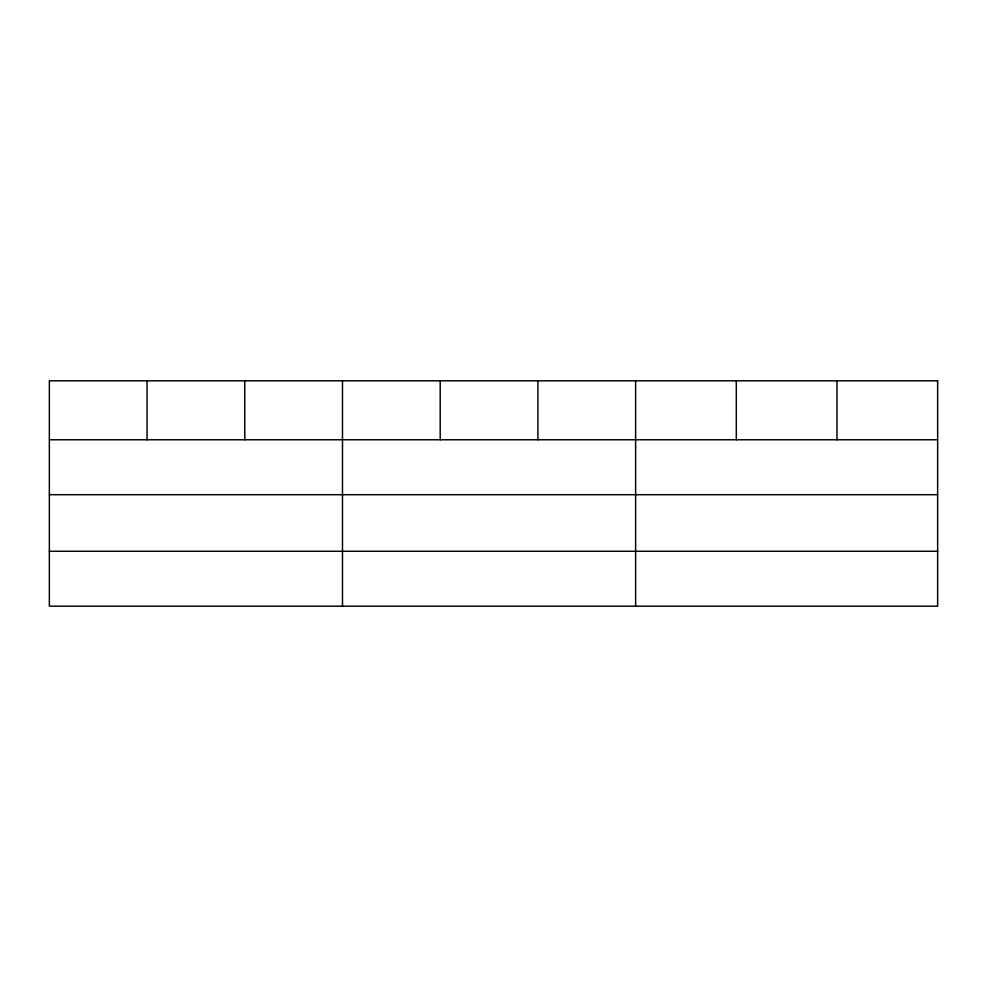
<?xml version="1.0" encoding="UTF-8"?>
<svg xmlns="http://www.w3.org/2000/svg" width="987" height="987" viewBox="0 0 987 987"><rect width="100%" height="100%" fill="white"/><g stroke="black" fill="none" stroke-linecap="round" stroke-linejoin="round"><path stroke-width="1.48" d="M49.35 439.77L937.65 439.77M49.35 494.697L937.65 494.697M49.35 551.277L937.65 551.277M836.976 380.809L836.976 439.77M736.302 380.809L736.302 439.77M635.628 380.809L635.628 606.191M537.915 380.809L537.915 439.77M440.202 380.809L440.202 439.77M342.489 380.809L342.489 606.191M244.776 380.809L244.776 439.77M147.063 380.809L147.063 439.77M937.65 380.809L49.35 380.809L49.35 606.191L937.65 606.191L937.65 380.809"/></g></svg>
